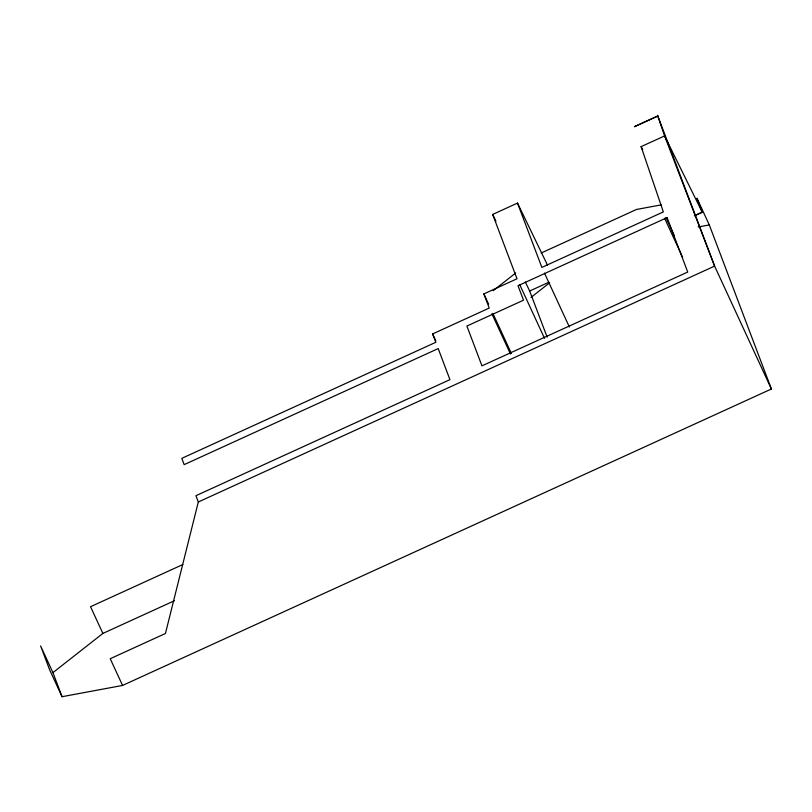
<?xml version="1.0" encoding="UTF-8"?>
<svg xmlns="http://www.w3.org/2000/svg" width="812" height="812" viewBox="0 0 812 812"><rect width="100%" height="100%" fill="white"/><g stroke="black" fill="none" stroke-linecap="round" stroke-linejoin="round"><path stroke-width="1.22" d="M547.45 265.027L517.508 203.081L492.661 214.439L517.011 278.77L483.871 293.903L489.23 308.063L432.634 333.925L435.8 342.299L181.786 458.354L184.172 464.637L438.186 348.581L449.939 379.651L195.925 495.706L198.311 501.989L165.445 633.492L110.219 658.725L122.561 685.44L771.4 388.999L709.302 224.934L696.96 198.209L702.248 212.176L694.422 215.748L702.258 212.226L664.592 135.939L657.801 115.994L634.334 126.713L657.822 116.045M493.219 290.655L515.742 272.974M122.561 685.44L62.057 696.706L52.942 672.62L102.88 633.421L174.428 600.738M531.028 297.385L549.633 282.789M541.198 252.999L636.456 209.476L661.151 204.878M547.136 337.122L529.678 291.011L548.882 282.241M198.311 501.989L714.611 266.103L657.537 115.294M182.842 564.533L90.538 606.706L102.88 633.421M517.508 203.081L541.858 267.412L663.343 211.912L641.104 146.617L664.592 135.939L714.611 266.103L771.4 388.999M698.188 226.995L709.302 224.934M641.104 146.617L642.769 149.976M492.661 214.439L495.929 221.199M525.323 282.008L529.678 291.011M665.982 217.646L674.447 235.967M664.602 218.266L682.598 257.201M544.497 273.147L569.364 326.962M519.65 284.494L544.517 338.31M483.871 293.903L488.631 304.216M492.864 313.371L511.387 353.453M491.889 313.808L510.464 354.012M432.634 333.925L435.811 340.796M52.942 672.62L40.6 645.905L49.715 669.991L62.057 696.706M667.109 217.596L518.015 285.712L523.496 300.196L466.89 326.048L481.952 365.847L687.723 272.05L667.109 217.596"/></g></svg>
